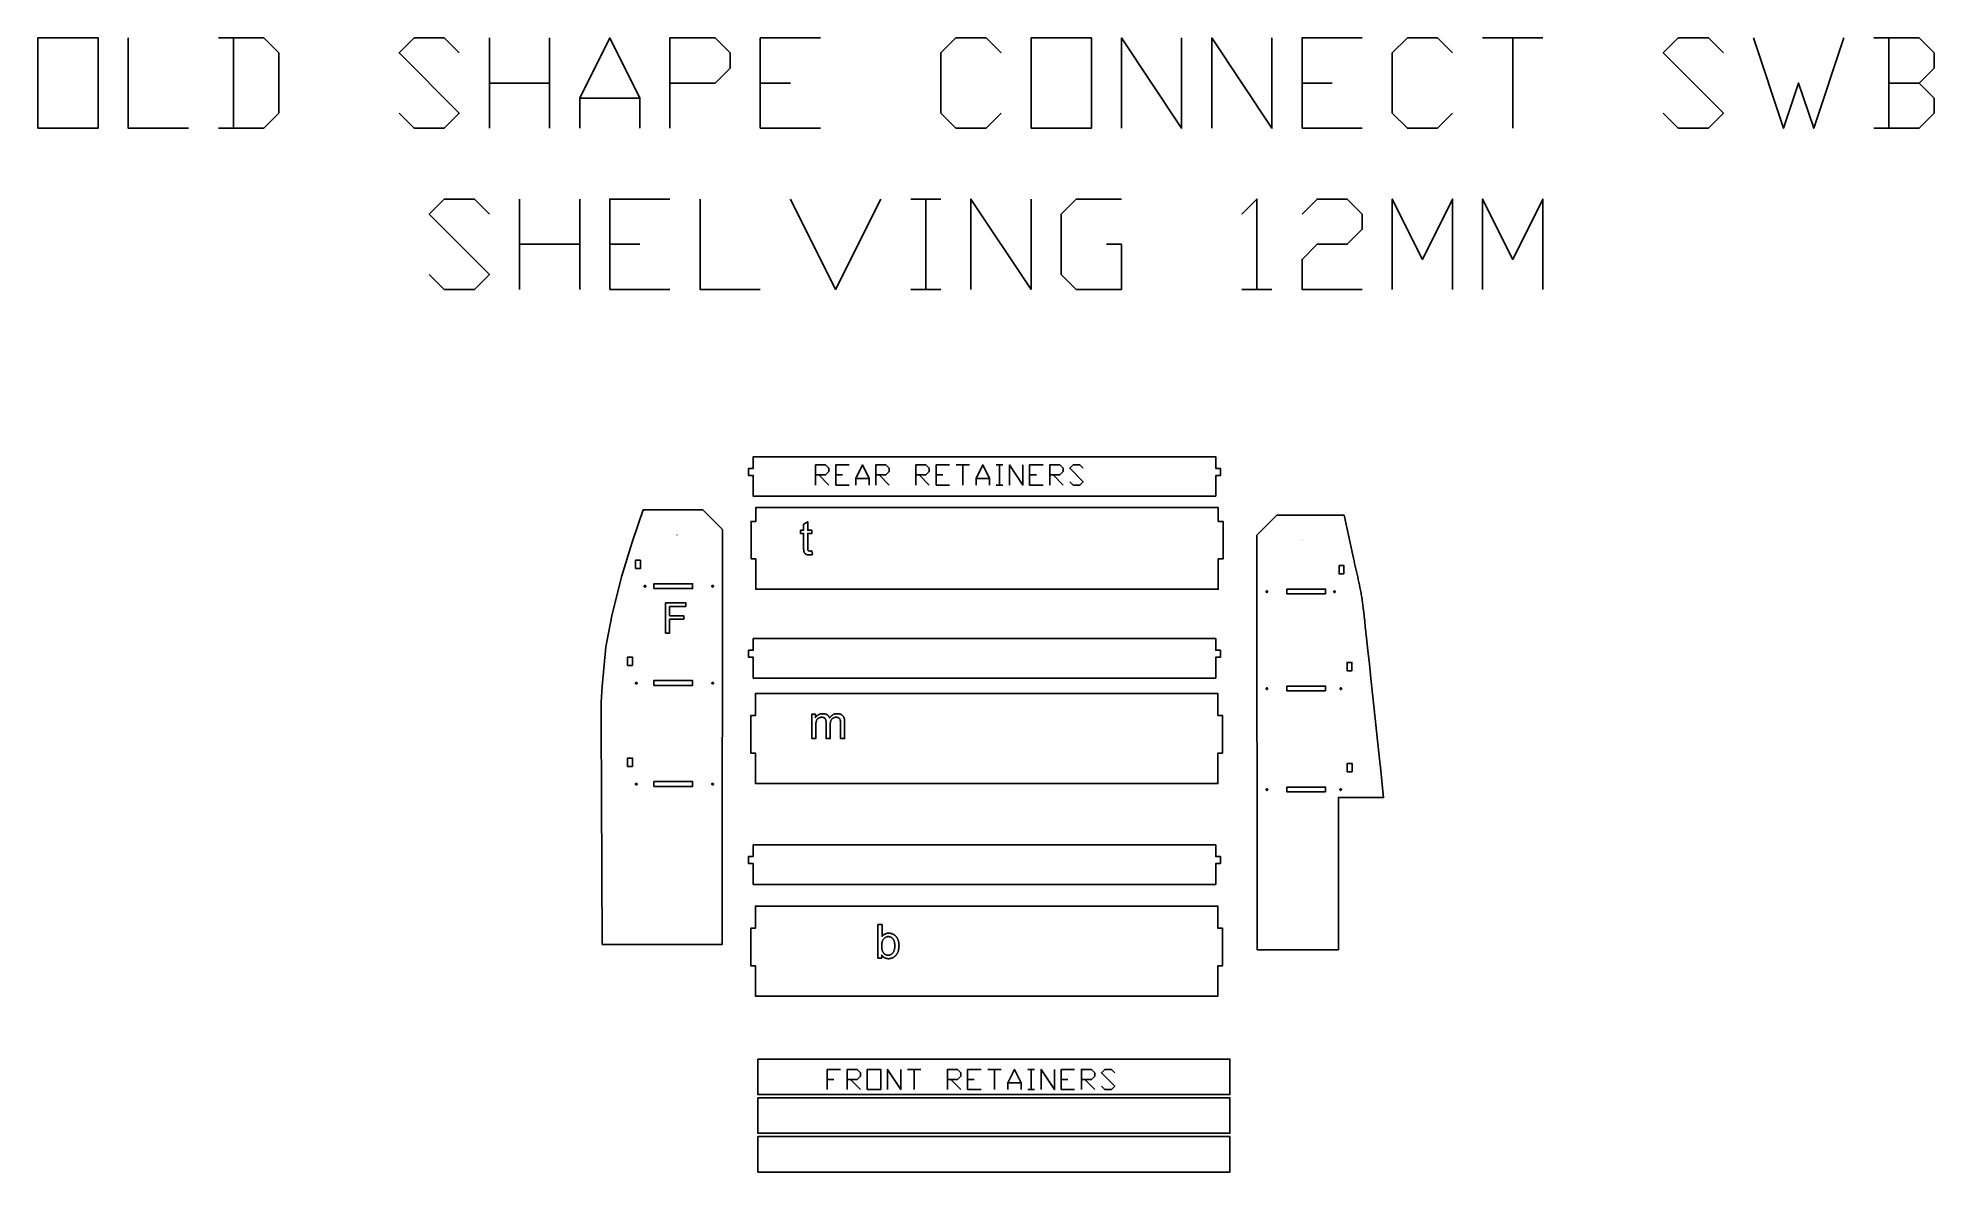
# Model space of a CAD drawing. Extents: x -1398 to 3403, y 725 to 3596.
import ezdxf

# ---------------------------------------------------------------- set-up
doc = ezdxf.new("R2010")
doc.units = 0
doc.layers.add('Default Layer', color=1, linetype='CONTINUOUS')

msp = doc.modelspace()

# ---------------------------------------------------------------- linework, layer by layer
at = {"layer": 'Default Layer'}
for points in [[(-1397.7, 3367.6), (-1397.7, 3596.2), (-1245.3, 3596.2), (-1245.3, 3367.6), (-1397.7, 3367.6)], [(1116.9, 3367.6), (1116.9, 3596.2), (1269.3, 3596.2), (1269.3, 3367.6), (1116.9, 3367.6)], [(1584.1, 2435.6), (1584.1, 2488.2), (1596.1, 2488.2), (1596.1, 2506.2), (1584.1, 2506.2), (1584.1, 2535.7), (413.3, 2535.7), (413.3, 2506.3), (401.3, 2506.3), (401.3, 2488.3), (413.3, 2488.3), (413.3, 2435.6), (1584.1, 2435.6)], [(28, 1863.4), (28.1, 1914.5), (31, 1954), (39.8, 2054.3), (55.9, 2137.3), (80.8, 2234.5), (107, 2319.6), (121.6, 2363.9), (134.9, 2401.4), (149.6, 2401.3), (285.4, 2401.3), (335.4, 2351.3), (334.9, 1300.9), (31.1, 1301.1), (28, 1863.4)], [(407.8, 2277.2), (407.8, 2372.2), (419.8, 2372.2), (419.8, 2407.2), (1590.7, 2407.2), (1590.7, 2372.1), (1602.6, 2372.1), (1602.6, 2277.2), (1590.7, 2277.2), (1590.7, 2200.1), (419.8, 2200.1), (419.8, 2277.2), (407.8, 2277.2)], [(561.7, 2297.4), (560.4, 2297.2), (559.2, 2297.1), (558.1, 2297), (557.2, 2297), (556.6, 2297), (556.1, 2297), (555.6, 2297.1), (555.1, 2297.2), (554.7, 2297.3), (554.3, 2297.4), (553.9, 2297.5), (553.6, 2297.7), (553.3, 2297.9), (553, 2298.1), (552.7, 2298.4), (552.5, 2298.6), (552.3, 2298.9), (552.1, 2299.1), (551.9, 2299.4), (551.8, 2299.8), (551.6, 2300.1), (551.5, 2300.6), (551.4, 2301.2), (551.4, 2301.8), (551.3, 2302.6), (551.3, 2303.5), (551.2, 2304.4), (551.2, 2305.5), (551.2, 2341.5), (561.7, 2341.5), (561.7, 2349.7), (551.2, 2349.7), (551.2, 2371.2), (540.9, 2364.9), (540.9, 2349.7), (533.2, 2349.7), (533.2, 2341.5), (540.9, 2341.5), (540.9, 2306.1), (540.9, 2303.8), (540.9, 2301.8), (541, 2299.9), (541.2, 2298.3), (541.3, 2297.5), (541.4, 2296.8), (541.5, 2296.2), (541.6, 2295.6), (541.7, 2295.1), (541.8, 2294.6), (542, 2294.1), (542.1, 2293.7), (542.3, 2293.4), (542.5, 2293), (542.7, 2292.7), (542.9, 2292.3), (543.1, 2292), (543.3, 2291.7), (543.6, 2291.4), (543.9, 2291.1), (544.2, 2290.8), (544.4, 2290.5), (544.8, 2290.2), (545.1, 2290), (545.4, 2289.7), (545.8, 2289.5), (546.5, 2289), (546.9, 2288.8), (547.4, 2288.6), (547.8, 2288.4), (548.3, 2288.2), (548.7, 2288.1), (549.2, 2287.9), (549.8, 2287.8), (550.3, 2287.7), (550.9, 2287.6), (551.5, 2287.5), (552.1, 2287.4), (552.7, 2287.3), (553.3, 2287.3), (554, 2287.2), (555.4, 2287.2), (556.2, 2287.2), (557.2, 2287.3), (558.1, 2287.3), (559.1, 2287.4), (560.1, 2287.6), (561.1, 2287.7), (562.2, 2287.9), (563.3, 2288.1), (561.7, 2297.4)], [(1894.7, 1287.3), (1689.1, 1287.2), (1688.6, 2337.5), (1738.6, 2387.6), (1874.4, 2387.5), (1909.2, 2387.7), (1931.4, 2286.2), (1932.9, 2279.4), (1934.4, 2272.6), (1935.9, 2265.7), (1937.4, 2258.9), (1940.5, 2245.3), (1942.1, 2238.5), (1943.6, 2231.7), (1945.1, 2224.9), (1946.6, 2218.1), (1948, 2211.3), (1949.4, 2204.4), (1950.7, 2197.6), (1951.4, 2194.2), (1952, 2190.7), (1952.6, 2187.3), (1953.2, 2183.9), (1953.8, 2180.4), (1954.4, 2177), (1954.7, 2175.1), (1955, 2172.8), (1955.7, 2167.1), (1956.6, 2160.1), (1957.7, 2151.7), (1958.8, 2142), (1960, 2131.2), (1961.4, 2119.3), (1962.8, 2106.3), (1966, 2077.6), (1969.5, 2045.6), (1973.2, 2010.9), (1977.1, 1974.1), (1985.4, 1896.4), (1993.8, 1817.2), (1997.9, 1778.5), (2001.9, 1741.1), (2005.7, 1705.6), (2009.3, 1672.6), (1894.7, 1672.6), (1894.7, 1287.3)], [(115.4, 2252.8), (127.7, 2252.8), (127.7, 2273.8), (115.4, 2273.8), (115.4, 2252.8)], [(1908.6, 2239.1), (1896.3, 2239.1), (1896.3, 2260.1), (1908.6, 2260.1), (1908.6, 2239.1)], [(141.2, 2207.9), (141.1, 2208.1), (141.1, 2208.3), (141.1, 2208.5), (141, 2208.6), (140.9, 2208.8), (140.8, 2209), (140.7, 2209.1), (140.6, 2209.3), (140.4, 2209.4), (140.3, 2209.5), (140.1, 2209.6), (139.9, 2209.7), (139.8, 2209.8), (139.6, 2209.8), (139.4, 2209.9), (139.2, 2209.9), (139, 2209.9), (138.8, 2209.8), (138.6, 2209.8), (138.4, 2209.7), (138.2, 2209.6), (138, 2209.5), (137.9, 2209.4), (137.7, 2209.3), (137.6, 2209.1), (137.5, 2209), (137.4, 2208.8), (137.3, 2208.6), (137.2, 2208.5), (137.2, 2208.3), (137.2, 2208.1), (137.2, 2207.9), (137.2, 2207.7), (137.2, 2207.5), (137.2, 2207.3), (137.3, 2207.1), (137.4, 2206.9), (137.5, 2206.7), (137.6, 2206.6), (137.7, 2206.5), (137.9, 2206.3), (138, 2206.2), (138.2, 2206.1), (138.4, 2206), (138.6, 2206), (138.8, 2205.9), (139, 2205.9), (139.2, 2205.9), (139.4, 2205.9), (139.6, 2205.9), (139.8, 2206), (139.9, 2206), (140.1, 2206.1), (140.3, 2206.2), (140.4, 2206.3), (140.6, 2206.5), (140.7, 2206.6), (140.8, 2206.7), (140.9, 2206.9), (141, 2207.1), (141.1, 2207.3), (141.1, 2207.5), (141.1, 2207.7), (141.2, 2207.9)], [(161.7, 2202.1), (161.7, 2214.4), (259.7, 2214.4), (259.7, 2202.1), (161.7, 2202.1)], [(312.4, 2207.9), (312.4, 2208.1), (312.4, 2208.3), (312.4, 2208.5), (312.3, 2208.6), (312.2, 2208.8), (312.1, 2209), (312, 2209.1), (311.9, 2209.3), (311.7, 2209.4), (311.6, 2209.5), (311.4, 2209.6), (311.2, 2209.7), (311, 2209.8), (310.8, 2209.8), (310.6, 2209.9), (310.4, 2209.9), (310.2, 2209.9), (310, 2209.8), (309.8, 2209.8), (309.7, 2209.7), (309.5, 2209.6), (309.3, 2209.5), (309.2, 2209.4), (309, 2209.3), (308.9, 2209.1), (308.8, 2209), (308.7, 2208.8), (308.6, 2208.6), (308.5, 2208.5), (308.5, 2208.3), (308.5, 2208.1), (308.4, 2207.9), (308.5, 2207.7), (308.5, 2207.5), (308.5, 2207.3), (308.6, 2207.1), (308.7, 2206.9), (308.8, 2206.7), (308.9, 2206.6), (309, 2206.5), (309.2, 2206.3), (309.3, 2206.2), (309.5, 2206.1), (309.7, 2206), (309.8, 2206), (310, 2205.9), (310.2, 2205.9), (310.4, 2205.9), (310.6, 2205.9), (310.8, 2205.9), (311, 2206), (311.2, 2206), (311.4, 2206.1), (311.6, 2206.2), (311.7, 2206.3), (311.9, 2206.5), (312, 2206.6), (312.1, 2206.7), (312.2, 2206.9), (312.3, 2207.1), (312.4, 2207.3), (312.4, 2207.5), (312.4, 2207.7), (312.4, 2207.9)], [(191.5, 2089.5), (201.5, 2089.5), (201.5, 2124.2), (237.3, 2124.2), (237.3, 2133.2), (201.5, 2133.2), (201.5, 2156.7), (242.9, 2156.7), (242.9, 2165.7), (191.5, 2165.7), (191.5, 2089.5)], [(1711.5, 2194.1), (1711.6, 2194.4), (1711.6, 2194.6), (1711.6, 2194.7), (1711.7, 2194.9), (1711.8, 2195.1), (1711.9, 2195.3), (1712, 2195.4), (1712.1, 2195.6), (1712.3, 2195.7), (1712.4, 2195.8), (1712.6, 2195.9), (1712.8, 2196), (1712.9, 2196.1), (1713.1, 2196.1), (1713.3, 2196.1), (1713.5, 2196.1), (1713.7, 2196.1), (1713.9, 2196.1), (1714.1, 2196.1), (1714.3, 2196), (1714.5, 2195.9), (1714.7, 2195.8), (1714.8, 2195.7), (1715, 2195.6), (1715.1, 2195.4), (1715.2, 2195.3), (1715.3, 2195.1), (1715.4, 2194.9), (1715.5, 2194.7), (1715.5, 2194.6), (1715.5, 2194.4), (1715.5, 2194.1), (1715.5, 2193.9), (1715.5, 2193.7), (1715.5, 2193.6), (1715.4, 2193.4), (1715.3, 2193.2), (1715.2, 2193), (1715.1, 2192.9), (1715, 2192.7), (1714.8, 2192.6), (1714.7, 2192.5), (1714.5, 2192.4), (1714.3, 2192.3), (1714.1, 2192.2), (1713.9, 2192.2), (1713.7, 2192.2), (1713.5, 2192.1), (1713.3, 2192.2), (1713.1, 2192.2), (1712.9, 2192.2), (1712.8, 2192.3), (1712.6, 2192.4), (1712.4, 2192.5), (1712.3, 2192.6), (1712.1, 2192.7), (1712, 2192.9), (1711.9, 2193), (1711.8, 2193.2), (1711.7, 2193.4), (1711.6, 2193.6), (1711.6, 2193.7), (1711.6, 2193.9), (1711.5, 2194.1)], [(1862.3, 2188.4), (1862.3, 2200.6), (1764.3, 2200.6), (1764.3, 2188.4), (1862.3, 2188.4)], [(1882.8, 2194.1), (1882.8, 2194.4), (1882.9, 2194.6), (1882.9, 2194.7), (1883, 2194.9), (1883.1, 2195.1), (1883.2, 2195.3), (1883.3, 2195.4), (1883.4, 2195.6), (1883.6, 2195.7), (1883.7, 2195.8), (1883.9, 2195.9), (1884, 2196), (1884.2, 2196.1), (1884.4, 2196.1), (1884.6, 2196.1), (1884.8, 2196.1), (1885, 2196.1), (1885.2, 2196.1), (1885.4, 2196.1), (1885.6, 2196), (1885.8, 2195.9), (1885.9, 2195.8), (1886.1, 2195.7), (1886.2, 2195.6), (1886.4, 2195.4), (1886.5, 2195.3), (1886.6, 2195.1), (1886.7, 2194.9), (1886.7, 2194.7), (1886.8, 2194.6), (1886.8, 2194.4), (1886.8, 2194.1), (1886.8, 2193.9), (1886.8, 2193.7), (1886.7, 2193.6), (1886.7, 2193.4), (1886.6, 2193.2), (1886.5, 2193), (1886.4, 2192.9), (1886.2, 2192.7), (1886.1, 2192.6), (1885.9, 2192.5), (1885.8, 2192.4), (1885.6, 2192.3), (1885.4, 2192.2), (1885.2, 2192.2), (1885, 2192.2), (1884.8, 2192.1), (1884.6, 2192.2), (1884.4, 2192.2), (1884.2, 2192.2), (1884, 2192.3), (1883.9, 2192.4), (1883.7, 2192.5), (1883.6, 2192.6), (1883.4, 2192.7), (1883.3, 2192.9), (1883.2, 2193), (1883.1, 2193.2), (1883, 2193.4), (1882.9, 2193.6), (1882.9, 2193.7), (1882.8, 2193.9), (1882.8, 2194.1)], [(1584.1, 1975.3), (1584.1, 2027.9), (1596.1, 2027.9), (1596.1, 2045.9), (1584.1, 2045.9), (1584.1, 2075.5), (413.3, 2075.5), (413.3, 2046), (401.3, 2046), (401.3, 2028), (413.3, 2028), (413.3, 1975.3), (1584.1, 1975.3)], [(95.1, 2007.6), (107.4, 2007.6), (107.4, 2028.7), (95.1, 2028.7), (95.1, 2007.6)], [(161.7, 1956.6), (161.7, 1968.9), (259.7, 1968.9), (259.7, 1956.6), (161.7, 1956.6)], [(1929, 1993.9), (1916.7, 1993.9), (1916.7, 2014.9), (1929, 2014.9), (1929, 1993.9)], [(119.2, 1962.4), (119.1, 1962.6), (119.1, 1962.8), (119.1, 1963), (119, 1963.2), (118.9, 1963.3), (118.8, 1963.5), (118.7, 1963.7), (118.6, 1963.8), (118.4, 1963.9), (118.3, 1964), (118.1, 1964.1), (117.9, 1964.2), (117.8, 1964.3), (117.6, 1964.3), (117.4, 1964.4), (117.2, 1964.4), (117, 1964.4), (116.8, 1964.3), (116.6, 1964.3), (116.4, 1964.2), (116.2, 1964.1), (116, 1964), (115.9, 1963.9), (115.7, 1963.8), (115.6, 1963.7), (115.5, 1963.5), (115.4, 1963.3), (115.3, 1963.2), (115.2, 1963), (115.2, 1962.8), (115.2, 1962.6), (115.2, 1962.4), (115.2, 1962.2), (115.2, 1962), (115.2, 1961.8), (115.3, 1961.6), (115.4, 1961.4), (115.5, 1961.3), (115.6, 1961.1), (115.7, 1961), (115.9, 1960.8), (116, 1960.7), (116.2, 1960.6), (116.4, 1960.5), (116.6, 1960.5), (116.8, 1960.4), (117, 1960.4), (117.2, 1960.4), (117.4, 1960.4), (117.6, 1960.4), (117.8, 1960.5), (117.9, 1960.5), (118.1, 1960.6), (118.3, 1960.7), (118.4, 1960.8), (118.6, 1961), (118.7, 1961.1), (118.8, 1961.3), (118.9, 1961.4), (119, 1961.6), (119.1, 1961.8), (119.1, 1962), (119.1, 1962.2), (119.2, 1962.4)], [(312.4, 1962.4), (312.4, 1962.6), (312.4, 1962.8), (312.4, 1963), (312.3, 1963.2), (312.2, 1963.3), (312.1, 1963.5), (312, 1963.7), (311.9, 1963.8), (311.7, 1963.9), (311.6, 1964), (311.4, 1964.1), (311.2, 1964.2), (311, 1964.3), (310.8, 1964.3), (310.6, 1964.4), (310.4, 1964.4), (310.2, 1964.4), (310, 1964.3), (309.8, 1964.3), (309.7, 1964.2), (309.5, 1964.1), (309.3, 1964), (309.2, 1963.9), (309, 1963.8), (308.9, 1963.7), (308.8, 1963.5), (308.7, 1963.3), (308.6, 1963.2), (308.5, 1963), (308.5, 1962.8), (308.5, 1962.6), (308.4, 1962.4), (308.5, 1962.2), (308.5, 1962), (308.5, 1961.8), (308.6, 1961.6), (308.7, 1961.4), (308.8, 1961.3), (308.9, 1961.1), (309, 1961), (309.2, 1960.8), (309.3, 1960.7), (309.5, 1960.6), (309.7, 1960.5), (309.8, 1960.5), (310, 1960.4), (310.2, 1960.4), (310.4, 1960.4), (310.6, 1960.4), (310.8, 1960.4), (311, 1960.5), (311.2, 1960.5), (311.4, 1960.6), (311.6, 1960.7), (311.7, 1960.8), (311.9, 1961), (312, 1961.1), (312.1, 1961.3), (312.2, 1961.4), (312.3, 1961.6), (312.4, 1961.8), (312.4, 1962), (312.4, 1962.2), (312.4, 1962.4)], [(406.9, 1785.4), (406.9, 1880.4), (418.8, 1880.4), (418.8, 1936.3), (1589.8, 1936.3), (1589.8, 1880.3), (1601.7, 1880.3), (1601.7, 1785.4), (1589.8, 1785.4), (1589.8, 1708.3), (418.8, 1708.3), (418.8, 1785.4), (406.9, 1785.4)], [(1711.5, 1948.7), (1711.6, 1948.9), (1711.6, 1949.1), (1711.6, 1949.3), (1711.7, 1949.4), (1711.8, 1949.6), (1711.9, 1949.8), (1712, 1949.9), (1712.1, 1950.1), (1712.3, 1950.2), (1712.4, 1950.3), (1712.6, 1950.4), (1712.8, 1950.5), (1712.9, 1950.6), (1713.1, 1950.6), (1713.3, 1950.7), (1713.5, 1950.7), (1713.7, 1950.7), (1713.9, 1950.6), (1714.1, 1950.6), (1714.3, 1950.5), (1714.5, 1950.4), (1714.7, 1950.3), (1714.8, 1950.2), (1715, 1950.1), (1715.1, 1949.9), (1715.2, 1949.8), (1715.3, 1949.6), (1715.4, 1949.4), (1715.5, 1949.3), (1715.5, 1949.1), (1715.5, 1948.9), (1715.5, 1948.7), (1715.5, 1948.5), (1715.5, 1948.3), (1715.5, 1948.1), (1715.4, 1947.9), (1715.3, 1947.7), (1715.2, 1947.6), (1715.1, 1947.4), (1715, 1947.3), (1714.8, 1947.1), (1714.7, 1947), (1714.5, 1946.9), (1714.3, 1946.8), (1714.1, 1946.8), (1713.9, 1946.7), (1713.7, 1946.7), (1713.5, 1946.7), (1713.3, 1946.7), (1713.1, 1946.7), (1712.9, 1946.8), (1712.8, 1946.8), (1712.6, 1946.9), (1712.4, 1947), (1712.3, 1947.1), (1712.1, 1947.3), (1712, 1947.4), (1711.9, 1947.6), (1711.8, 1947.7), (1711.7, 1947.9), (1711.6, 1948.1), (1711.6, 1948.3), (1711.6, 1948.5), (1711.5, 1948.7)], [(1862.3, 1942.9), (1862.3, 1955.2), (1764.3, 1955.2), (1764.3, 1942.9), (1862.3, 1942.9)], [(1898.8, 1948.7), (1898.9, 1948.9), (1898.9, 1949.1), (1898.9, 1949.3), (1899, 1949.4), (1899.1, 1949.6), (1899.2, 1949.8), (1899.3, 1949.9), (1899.4, 1950.1), (1899.6, 1950.2), (1899.7, 1950.3), (1899.9, 1950.4), (1900.1, 1950.5), (1900.2, 1950.6), (1900.4, 1950.6), (1900.6, 1950.7), (1900.8, 1950.7), (1901, 1950.7), (1901.2, 1950.6), (1901.4, 1950.6), (1901.6, 1950.5), (1901.8, 1950.4), (1902, 1950.3), (1902.1, 1950.2), (1902.3, 1950.1), (1902.4, 1949.9), (1902.5, 1949.8), (1902.6, 1949.6), (1902.7, 1949.4), (1902.8, 1949.3), (1902.8, 1949.1), (1902.8, 1948.9), (1902.8, 1948.7), (1902.8, 1948.5), (1902.8, 1948.3), (1902.8, 1948.1), (1902.7, 1947.9), (1902.6, 1947.7), (1902.5, 1947.6), (1902.4, 1947.4), (1902.3, 1947.3), (1902.1, 1947.1), (1902, 1947), (1901.8, 1946.9), (1901.6, 1946.8), (1901.4, 1946.8), (1901.2, 1946.7), (1901, 1946.7), (1900.8, 1946.7), (1900.6, 1946.7), (1900.4, 1946.7), (1900.2, 1946.8), (1900.1, 1946.8), (1899.9, 1946.9), (1899.7, 1947), (1899.6, 1947.1), (1899.4, 1947.3), (1899.3, 1947.4), (1899.2, 1947.6), (1899.1, 1947.7), (1899, 1947.9), (1898.9, 1948.1), (1898.9, 1948.3), (1898.9, 1948.5), (1898.8, 1948.7)], [(561.2, 1822.2), (571.6, 1822.2), (571.6, 1854.2), (571.6, 1856.2), (571.7, 1858.1), (571.8, 1859), (571.8, 1859.9), (571.9, 1860.8), (572, 1861.6), (572.1, 1862.4), (572.3, 1863.1), (572.4, 1863.9), (572.6, 1864.6), (572.7, 1865.2), (572.9, 1865.9), (573.1, 1866.5), (573.3, 1867), (573.5, 1867.6), (573.7, 1868.1), (574, 1868.6), (574.3, 1869.1), (574.5, 1869.6), (574.8, 1870.1), (575.2, 1870.5), (575.5, 1871), (575.8, 1871.4), (576.2, 1871.8), (576.6, 1872.2), (577, 1872.5), (577.4, 1872.9), (577.8, 1873.2), (578.2, 1873.5), (578.7, 1873.8), (579.2, 1874.1), (579.6, 1874.4), (580.1, 1874.6), (580.6, 1874.9), (581.1, 1875.1), (581.6, 1875.3), (582.1, 1875.4), (582.6, 1875.6), (583.1, 1875.7), (583.7, 1875.8), (584.2, 1875.9), (584.7, 1876), (585.2, 1876.1), (585.8, 1876.1), (586.3, 1876.1), (586.9, 1876.2), (587.6, 1876.1), (588.3, 1876.1), (588.9, 1876), (589.6, 1875.9), (590.2, 1875.8), (590.8, 1875.7), (591.3, 1875.5), (591.9, 1875.3), (592.4, 1875.1), (592.9, 1874.8), (593.3, 1874.5), (593.8, 1874.2), (594.2, 1873.9), (594.5, 1873.5), (594.9, 1873.1), (595.2, 1872.7), (595.5, 1872.2), (595.8, 1871.7), (596.1, 1871.2), (596.3, 1870.7), (596.6, 1870.2), (596.8, 1869.6), (597, 1869), (597.1, 1868.3), (597.3, 1867.7), (597.4, 1867), (597.5, 1866.2), (597.6, 1865.5), (597.7, 1864.7), (597.7, 1863.9), (597.8, 1863.1), (597.8, 1862.2), (597.8, 1822.2), (608.2, 1822.2), (608.2, 1858), (608.2, 1859.2), (608.3, 1860.3), (608.4, 1861.4), (608.5, 1862.4), (608.7, 1863.4), (608.8, 1864.4), (609.1, 1865.3), (609.3, 1866.2), (609.6, 1867), (609.9, 1867.8), (610.3, 1868.6), (610.6, 1869.3), (611.1, 1870), (611.5, 1870.6), (612, 1871.2), (612.5, 1871.8), (613.1, 1872.3), (613.6, 1872.8), (614.2, 1873.3), (614.8, 1873.7), (615.4, 1874.1), (616.1, 1874.5), (616.7, 1874.8), (617.4, 1875.1), (618.1, 1875.3), (618.8, 1875.5), (619.5, 1875.7), (620.2, 1875.9), (621, 1876), (621.7, 1876.1), (622.5, 1876.1), (623.3, 1876.2), (624.2, 1876.1), (625.1, 1876.1), (625.9, 1875.9), (626.7, 1875.7), (627.5, 1875.5), (628.2, 1875.2), (628.9, 1874.9), (629.3, 1874.7), (629.6, 1874.5), (630.2, 1874), (630.8, 1873.6), (631.1, 1873.3), (631.4, 1873.1), (631.6, 1872.8), (631.8, 1872.5), (632.1, 1872.2), (632.3, 1871.9), (632.5, 1871.6), (632.6, 1871.3), (632.8, 1871), (633, 1870.7), (633.1, 1870.3), (633.2, 1870), (633.4, 1869.7), (633.5, 1869.3), (633.7, 1868.4), (633.9, 1867.5), (634, 1866.4), (634.1, 1865.2), (634.2, 1863.9), (634.3, 1862.5), (634.3, 1861), (634.3, 1822.2), (644.7, 1822.2), (644.7, 1864.5), (644.7, 1865.8), (644.6, 1867), (644.5, 1868.3), (644.4, 1869.4), (644.2, 1870.6), (644, 1871.6), (643.7, 1872.7), (643.4, 1873.7), (643.1, 1874.6), (642.8, 1875.5), (642.4, 1876.4), (641.9, 1877.2), (641.4, 1878), (640.9, 1878.8), (640.3, 1879.5), (639.7, 1880.1), (639.1, 1880.7), (638.4, 1881.3), (637.7, 1881.8), (637, 1882.3), (636.3, 1882.8), (635.5, 1883.2), (634.6, 1883.6), (633.8, 1883.9), (632.9, 1884.2), (631.9, 1884.5), (631, 1884.7), (630, 1884.9), (628.9, 1885), (627.9, 1885.1), (626.8, 1885.2), (625.6, 1885.2), (624.9, 1885.2), (624.2, 1885.2), (623.5, 1885.1), (622.8, 1885), (622.1, 1884.9), (621.4, 1884.8), (620.7, 1884.7), (620.1, 1884.5), (619.4, 1884.4), (618.7, 1884.2), (618.1, 1883.9), (617.5, 1883.7), (616.8, 1883.4), (616.2, 1883.1), (615.6, 1882.8), (615, 1882.5), (614.4, 1882.2), (613.9, 1881.8), (613.3, 1881.4), (612.7, 1881), (612.2, 1880.6), (611.6, 1880.1), (611.1, 1879.6), (610.5, 1879.1), (610, 1878.6), (609.5, 1878.1), (609, 1877.5), (608.5, 1876.9), (608, 1876.3), (607.5, 1875.7), (607.1, 1875.1), (606.6, 1874.4), (606.4, 1875), (606.1, 1875.7), (605.8, 1876.3), (605.5, 1876.8), (605.2, 1877.4), (604.9, 1877.9), (604.5, 1878.5), (604.2, 1879), (603.8, 1879.4), (603.3, 1879.9), (602.9, 1880.4), (602.4, 1880.8), (602, 1881.2), (601.5, 1881.6), (600.9, 1882), (600.4, 1882.4), (599.8, 1882.7), (599.3, 1883), (598.7, 1883.3), (598.1, 1883.6), (597.4, 1883.9), (596.8, 1884.1), (596.1, 1884.3), (595.4, 1884.5), (594.7, 1884.7), (594, 1884.8), (593.2, 1884.9), (592.5, 1885), (591.7, 1885.1), (590.9, 1885.2), (590, 1885.2), (589.2, 1885.2), (588.4, 1885.2), (587.7, 1885.2), (586.9, 1885.1), (586.2, 1885), (585.5, 1884.9), (584.8, 1884.8), (584.1, 1884.7), (583.4, 1884.5), (582.7, 1884.3), (582, 1884.1), (581.4, 1883.9), (580.7, 1883.6), (580.1, 1883.4), (579.4, 1883.1), (578.8, 1882.8), (578.2, 1882.4), (577.6, 1882.1), (577, 1881.7), (576.5, 1881.3), (575.9, 1880.9), (575.4, 1880.5), (574.9, 1880.1), (574.4, 1879.7), (573.9, 1879.2), (573.4, 1878.8), (573, 1878.3), (572.5, 1877.8), (572.1, 1877.3), (571.7, 1876.8), (571.3, 1876.3), (570.9, 1875.7), (570.5, 1875.2), (570.5, 1883.8), (561.2, 1883.8), (561.2, 1822.2)], [(95.1, 1751.9), (107.4, 1751.9), (107.4, 1773), (95.1, 1773), (95.1, 1751.9)], [(1929.4, 1738.2), (1917.1, 1738.2), (1917.1, 1759.3), (1929.4, 1759.3), (1929.4, 1738.2)], [(119.1, 1706.8), (119.1, 1707), (119, 1707.2), (119, 1707.4), (118.9, 1707.6), (118.8, 1707.8), (118.7, 1707.9), (118.6, 1708.1), (118.5, 1708.2), (118.3, 1708.3), (118.2, 1708.5), (118, 1708.6), (117.8, 1708.6), (117.7, 1708.7), (117.5, 1708.8), (117.3, 1708.8), (117.1, 1708.8), (116.9, 1708.8), (116.7, 1708.8), (116.5, 1708.7), (116.3, 1708.6), (116.1, 1708.6), (116, 1708.5), (115.8, 1708.3), (115.7, 1708.2), (115.5, 1708.1), (115.4, 1707.9), (115.3, 1707.8), (115.2, 1707.6), (115.2, 1707.4), (115.1, 1707.2), (115.1, 1707), (115.1, 1706.8), (115.1, 1706.6), (115.1, 1706.4), (115.2, 1706.2), (115.2, 1706), (115.3, 1705.8), (115.4, 1705.7), (115.5, 1705.5), (115.7, 1705.4), (115.8, 1705.3), (116, 1705.1), (116.1, 1705), (116.3, 1705), (116.5, 1704.9), (116.7, 1704.8), (116.9, 1704.8), (117.1, 1704.8), (117.3, 1704.8), (117.5, 1704.8), (117.7, 1704.9), (117.8, 1705), (118, 1705), (118.2, 1705.1), (118.3, 1705.3), (118.5, 1705.4), (118.6, 1705.5), (118.7, 1705.7), (118.8, 1705.8), (118.9, 1706), (119, 1706.2), (119, 1706.4), (119.1, 1706.6), (119.1, 1706.8)], [(161.6, 1700.9), (161.6, 1713.2), (259.6, 1713.2), (259.6, 1700.9), (161.6, 1700.9)], [(312.4, 1706.8), (312.3, 1707), (312.3, 1707.2), (312.3, 1707.4), (312.2, 1707.6), (312.1, 1707.8), (312, 1707.9), (311.9, 1708.1), (311.8, 1708.2), (311.6, 1708.3), (311.5, 1708.5), (311.3, 1708.6), (311.1, 1708.6), (311, 1708.7), (310.8, 1708.8), (310.6, 1708.8), (310.4, 1708.8), (310.2, 1708.8), (310, 1708.8), (309.8, 1708.7), (309.6, 1708.6), (309.4, 1708.6), (309.2, 1708.5), (309.1, 1708.3), (308.9, 1708.2), (308.8, 1708.1), (308.7, 1707.9), (308.6, 1707.8), (308.5, 1707.6), (308.4, 1707.4), (308.4, 1707.2), (308.4, 1707), (308.4, 1706.8), (308.4, 1706.6), (308.4, 1706.4), (308.4, 1706.2), (308.5, 1706), (308.6, 1705.8), (308.7, 1705.7), (308.8, 1705.5), (308.9, 1705.4), (309.1, 1705.3), (309.2, 1705.1), (309.4, 1705), (309.6, 1705), (309.8, 1704.9), (310, 1704.8), (310.2, 1704.8), (310.4, 1704.8), (310.6, 1704.8), (310.8, 1704.8), (311, 1704.9), (311.1, 1705), (311.3, 1705), (311.5, 1705.1), (311.6, 1705.3), (311.8, 1705.4), (311.9, 1705.5), (312, 1705.7), (312.1, 1705.8), (312.2, 1706), (312.3, 1706.2), (312.3, 1706.4), (312.3, 1706.6), (312.4, 1706.8)], [(1711.6, 1693.1), (1711.6, 1693.3), (1711.7, 1693.5), (1711.7, 1693.7), (1711.8, 1693.9), (1711.9, 1694), (1712, 1694.2), (1712.1, 1694.4), (1712.2, 1694.5), (1712.4, 1694.6), (1712.5, 1694.7), (1712.7, 1694.8), (1712.9, 1694.9), (1713, 1695), (1713.2, 1695), (1713.4, 1695.1), (1713.6, 1695.1), (1713.8, 1695.1), (1714, 1695), (1714.2, 1695), (1714.4, 1694.9), (1714.6, 1694.8), (1714.7, 1694.7), (1714.9, 1694.6), (1715, 1694.5), (1715.2, 1694.4), (1715.3, 1694.2), (1715.4, 1694), (1715.5, 1693.9), (1715.5, 1693.7), (1715.6, 1693.5), (1715.6, 1693.3), (1715.6, 1693.1), (1715.6, 1692.9), (1715.6, 1692.7), (1715.5, 1692.5), (1715.5, 1692.3), (1715.4, 1692.1), (1715.3, 1692), (1715.2, 1691.8), (1715, 1691.7), (1714.9, 1691.5), (1714.7, 1691.4), (1714.6, 1691.3), (1714.4, 1691.2), (1714.2, 1691.2), (1714, 1691.1), (1713.8, 1691.1), (1713.6, 1691.1), (1713.4, 1691.1), (1713.2, 1691.1), (1713, 1691.2), (1712.9, 1691.2), (1712.7, 1691.3), (1712.5, 1691.4), (1712.4, 1691.5), (1712.2, 1691.7), (1712.1, 1691.8), (1712, 1692), (1711.9, 1692.1), (1711.8, 1692.3), (1711.7, 1692.5), (1711.7, 1692.7), (1711.6, 1692.9), (1711.6, 1693.1)], [(1862.4, 1687.2), (1862.4, 1699.5), (1764.4, 1699.5), (1764.4, 1687.2), (1862.4, 1687.2)], [(1898.4, 1693.1), (1898.5, 1693.3), (1898.5, 1693.5), (1898.5, 1693.7), (1898.6, 1693.9), (1898.7, 1694), (1898.8, 1694.2), (1898.9, 1694.4), (1899, 1694.5), (1899.2, 1694.6), (1899.3, 1694.7), (1899.5, 1694.8), (1899.7, 1694.9), (1899.8, 1695), (1900, 1695), (1900.2, 1695.1), (1900.4, 1695.1), (1900.6, 1695.1), (1900.8, 1695), (1901, 1695), (1901.2, 1694.9), (1901.4, 1694.8), (1901.6, 1694.7), (1901.7, 1694.6), (1901.9, 1694.5), (1902, 1694.4), (1902.1, 1694.2), (1902.2, 1694), (1902.3, 1693.9), (1902.4, 1693.7), (1902.4, 1693.5), (1902.4, 1693.3), (1902.4, 1693.1), (1902.4, 1692.9), (1902.4, 1692.7), (1902.4, 1692.5), (1902.3, 1692.3), (1902.2, 1692.1), (1902.1, 1692), (1902, 1691.8), (1901.9, 1691.7), (1901.7, 1691.5), (1901.6, 1691.4), (1901.4, 1691.3), (1901.2, 1691.2), (1901, 1691.2), (1900.8, 1691.1), (1900.6, 1691.1), (1900.4, 1691.1), (1900.2, 1691.1), (1900, 1691.1), (1899.8, 1691.2), (1899.7, 1691.2), (1899.5, 1691.3), (1899.3, 1691.4), (1899.2, 1691.5), (1899, 1691.7), (1898.9, 1691.8), (1898.8, 1692), (1898.7, 1692.1), (1898.6, 1692.3), (1898.5, 1692.5), (1898.5, 1692.7), (1898.5, 1692.9), (1898.4, 1693.1)], [(1584.1, 1453), (1584.1, 1505.6), (1596.1, 1505.6), (1596.1, 1523.6), (1584.1, 1523.6), (1584.1, 1553.1), (413.3, 1553.1), (413.3, 1523.7), (401.3, 1523.7), (401.3, 1505.7), (413.3, 1505.7), (413.3, 1453), (1584.1, 1453)], [(406.9, 1247), (406.9, 1342), (418.8, 1342), (418.8, 1397.9), (1589.8, 1397.9), (1589.8, 1341.9), (1601.7, 1341.9), (1601.7, 1247), (1589.8, 1247), (1589.8, 1170), (418.8, 1170), (418.8, 1247), (406.9, 1247)], [(738.6, 1266.3), (738.6, 1274), (739, 1273.5), (739.4, 1272.9), (739.8, 1272.4), (740.2, 1271.9), (740.7, 1271.4), (741.1, 1271), (741.5, 1270.5), (742, 1270.1), (742.5, 1269.6), (742.9, 1269.2), (743.4, 1268.9), (743.9, 1268.5), (744.4, 1268.1), (744.9, 1267.8), (745.5, 1267.5), (746, 1267.2), (746.5, 1266.9), (747.1, 1266.7), (747.6, 1266.4), (748.2, 1266.2), (748.8, 1266), (749.4, 1265.8), (750, 1265.7), (750.6, 1265.5), (751.2, 1265.4), (751.8, 1265.3), (752.4, 1265.2), (753.1, 1265.1), (753.7, 1265), (754.4, 1265), (755, 1264.9), (755.7, 1264.9), (756.4, 1264.9), (757.1, 1265), (757.7, 1265), (758.4, 1265.1), (759.1, 1265.1), (759.7, 1265.2), (760.4, 1265.3), (761, 1265.5), (761.6, 1265.6), (762.3, 1265.8), (762.9, 1266), (763.5, 1266.2), (764.1, 1266.4), (764.7, 1266.6), (765.3, 1266.8), (765.9, 1267.1), (766.5, 1267.4), (767.1, 1267.7), (767.6, 1268), (768.2, 1268.3), (768.8, 1268.7), (769.3, 1269), (769.9, 1269.4), (770.4, 1269.8), (770.9, 1270.2), (771.5, 1270.6), (772, 1271.1), (772.5, 1271.6), (773, 1272), (773.5, 1272.5), (774, 1273.1), (774.5, 1273.6), (775, 1274.1), (775.5, 1274.7), (775.9, 1275.3), (776.4, 1275.9), (776.8, 1276.5), (777.2, 1277.1), (777.6, 1277.7), (778, 1278.4), (778.3, 1279), (778.7, 1279.7), (779, 1280.4), (779.3, 1281.1), (779.6, 1281.8), (779.9, 1282.5), (780.1, 1283.3), (780.4, 1284), (780.6, 1284.8), (780.9, 1285.6), (781.1, 1286.4), (781.3, 1287.2), (781.4, 1288), (781.6, 1288.9), (781.7, 1289.7), (781.9, 1290.6), (782, 1291.5), (782.1, 1292.4), (782.2, 1293.3), (782.2, 1294.2), (782.3, 1295.2), (782.3, 1296.1), (782.4, 1297.1), (782.4, 1298.1), (782.3, 1299.7), (782.2, 1301.4), (782.2, 1302.2), (782.1, 1303), (782, 1303.8), (781.9, 1304.5), (781.8, 1305.3), (781.6, 1306.1), (781.5, 1306.9), (781.3, 1307.6), (781.1, 1308.4), (780.9, 1309.1), (780.7, 1309.9), (780.5, 1310.6), (780.3, 1311.3), (780, 1312.1), (779.8, 1312.8), (779.5, 1313.4), (779.2, 1314.1), (778.9, 1314.8), (778.6, 1315.4), (778.3, 1316), (778, 1316.7), (777.6, 1317.3), (777.3, 1317.9), (776.9, 1318.4), (776.5, 1319), (776.1, 1319.5), (775.7, 1320.1), (775.3, 1320.6), (774.9, 1321.1), (774.5, 1321.6), (774.1, 1322.1), (773.6, 1322.6), (773.1, 1323), (772.6, 1323.5), (772.1, 1323.9), (771.6, 1324.3), (771.1, 1324.7), (770.5, 1325.1), (770, 1325.4), (769.4, 1325.8), (768.8, 1326.1), (768.2, 1326.4), (767.6, 1326.7), (767, 1327), (766.3, 1327.3), (765.7, 1327.6), (765.1, 1327.8), (764.4, 1328.1), (763.8, 1328.3), (763.1, 1328.5), (762.4, 1328.6), (761.8, 1328.8), (761.1, 1328.9), (760.4, 1329), (759.7, 1329.1), (759, 1329.2), (758.4, 1329.3), (757.7, 1329.3), (756.9, 1329.4), (756.2, 1329.4), (755.6, 1329.4), (755, 1329.3), (754.3, 1329.3), (753.7, 1329.2), (753.1, 1329.2), (752.5, 1329.1), (751.9, 1329), (751.3, 1328.8), (750.8, 1328.7), (750.2, 1328.6), (749.6, 1328.4), (749, 1328.2), (748.5, 1328), (748, 1327.8), (747.4, 1327.5), (746.9, 1327.3), (746.4, 1327), (745.8, 1326.7), (745.3, 1326.4), (744.8, 1326.1), (744.3, 1325.8), (743.8, 1325.4), (743.4, 1325.1), (742.9, 1324.7), (742.4, 1324.3), (742, 1323.9), (741.5, 1323.5), (741.1, 1323), (740.6, 1322.5), (740.2, 1322.1), (739.8, 1321.6), (739.4, 1321.1), (739.4, 1351.4), (728.9, 1351.4), (728.9, 1266.3), (738.6, 1266.3)], [(738.5, 1297.6), (738.5, 1299), (738.6, 1300.3), (738.7, 1301.6), (738.8, 1302.9), (739, 1304.1), (739.2, 1305.3), (739.4, 1306.4), (739.7, 1307.5), (740.1, 1308.6), (740.4, 1309.6), (740.8, 1310.6), (741.3, 1311.5), (741.8, 1312.4), (742.3, 1313.2), (742.9, 1314), (743.5, 1314.8), (744.1, 1315.5), (744.7, 1316.2), (745.4, 1316.8), (746.1, 1317.4), (746.8, 1317.9), (747.5, 1318.4), (748.2, 1318.9), (748.9, 1319.3), (749.7, 1319.6), (750.4, 1319.9), (751.2, 1320.2), (752, 1320.4), (752.8, 1320.6), (753.6, 1320.7), (754.5, 1320.7), (755.3, 1320.8), (756.2, 1320.7), (757, 1320.7), (757.8, 1320.6), (758.6, 1320.4), (759.4, 1320.2), (760.1, 1320), (760.9, 1319.7), (761.6, 1319.3), (762.3, 1319), (763, 1318.5), (763.7, 1318.1), (764.4, 1317.5), (765, 1317), (765.6, 1316.4), (766.3, 1315.7), (766.9, 1315), (767.2, 1314.7), (767.4, 1314.3), (768, 1313.5), (768.5, 1312.6), (769, 1311.8), (769.4, 1310.8), (769.8, 1309.8), (770.2, 1308.8), (770.5, 1307.7), (770.8, 1306.6), (771, 1305.4), (771.2, 1304.1), (771.4, 1302.8), (771.5, 1301.5), (771.6, 1300.1), (771.7, 1298.7), (771.7, 1297.2), (771.7, 1295.8), (771.6, 1294.4), (771.5, 1293), (771.4, 1291.7), (771.2, 1290.4), (771, 1289.2), (770.7, 1288), (770.4, 1286.9), (770.1, 1285.8), (769.7, 1284.7), (769.3, 1283.7), (768.9, 1282.8), (768.4, 1281.9), (767.9, 1281), (767.3, 1280.2), (766.7, 1279.4), (766.1, 1278.7), (765.4, 1278.1), (764.8, 1277.4), (764.1, 1276.9), (763.4, 1276.3), (762.7, 1275.8), (762, 1275.4), (761.2, 1275), (760.5, 1274.7), (759.7, 1274.4), (758.9, 1274.1), (758.2, 1273.9), (757.4, 1273.7), (756.5, 1273.6), (755.7, 1273.5), (754.8, 1273.5), (754.3, 1273.5), (753.8, 1273.6), (753.3, 1273.6), (752.8, 1273.7), (752.3, 1273.7), (751.8, 1273.8), (751.3, 1273.9), (750.9, 1274), (750.4, 1274.2), (749.9, 1274.3), (749.5, 1274.5), (749, 1274.7), (748.6, 1274.9), (748.1, 1275.1), (747.7, 1275.3), (747.3, 1275.5), (746.9, 1275.8), (746.5, 1276.1), (746.1, 1276.4), (745.7, 1276.7), (745.3, 1277), (744.9, 1277.3), (744.5, 1277.7), (744.2, 1278.1), (743.8, 1278.4), (743.5, 1278.9), (743.1, 1279.3), (742.8, 1279.7), (742.1, 1280.6), (741.5, 1281.6), (741.1, 1282.2), (740.8, 1282.9), (740.5, 1283.7), (740.2, 1284.4), (739.9, 1285.3), (739.7, 1286.2), (739.4, 1287.1), (739.2, 1288.1), (739.1, 1289.1), (738.9, 1290.2), (738.8, 1291.3), (738.7, 1292.5), (738.6, 1293.7), (738.5, 1294.9), (738.5, 1296.3), (738.5, 1297.6)], [(425.3, 1010.8), (1620.3, 1010.8), (1620.3, 920.8), (425.3, 920.8), (425.3, 1010.8)], [(702.1, 933.6), (702.1, 984.4), (736, 984.4), (736, 933.6), (702.1, 933.6)], [(425.3, 912.7), (1620.3, 912.7), (1620.3, 822.7), (425.3, 822.7), (425.3, 912.7)], [(425.3, 814.6), (1620.3, 814.6), (1620.3, 724.6), (425.3, 724.6), (425.3, 814.6)]]:
    msp.add_lwpolyline(points, close=True, dxfattribs=at)
for points in [[(-1169.1, 3596.2), (-1169.1, 3367.6), (-1016.7, 3367.6)], [(-940.5, 3367.6), (-826.2, 3367.6), (-788.1, 3405.7), (-788.1, 3558.1), (-826.2, 3596.2), (-940.5, 3596.2)], [(-902.4, 3596.2), (-902.4, 3367.6)], [(-483.3, 3405.7), (-445.2, 3367.6), (-369, 3367.6), (-330.9, 3405.7), (-483.3, 3558.1), (-445.2, 3596.2), (-369, 3596.2), (-330.9, 3558.1)], [(-254.7, 3367.6), (-254.7, 3596.2)], [(-102.3, 3596.2), (-102.3, 3367.6)], [(-26.1, 3367.6), (-26.1, 3443.8), (50.1, 3596.2), (126.3, 3443.8), (126.3, 3367.6)], [(202.5, 3367.6), (202.5, 3596.2), (316.8, 3596.2), (354.9, 3558.1), (354.9, 3520), (316.8, 3481.9), (202.5, 3481.9)], [(431.1, 3367.6), (431.1, 3596.2), (583.5, 3596.2)], [(1040.7, 3405.7), (1002.6, 3367.6), (926.4, 3367.6), (888.3, 3405.7), (888.3, 3558.1), (926.4, 3596.2), (1002.6, 3596.2), (1040.7, 3558.1)], [(1345.5, 3367.6), (1345.5, 3596.2), (1497.9, 3367.6), (1497.9, 3596.2)], [(1574.1, 3367.6), (1574.1, 3596.2), (1726.5, 3367.6), (1726.5, 3596.2)], [(1802.7, 3367.6), (1802.7, 3596.2), (1955.1, 3596.2)], [(2183.7, 3405.7), (2145.6, 3367.6), (2069.4, 3367.6), (2031.3, 3405.7), (2031.3, 3558.1), (2069.4, 3596.2), (2145.6, 3596.2), (2183.7, 3558.1)], [(2259.9, 3596.2), (2412.3, 3596.2)], [(2336.1, 3596.2), (2336.1, 3367.6)], [(2717.1, 3405.7), (2755.2, 3367.6), (2831.4, 3367.6), (2869.5, 3405.7), (2717.1, 3558.1), (2755.2, 3596.2), (2831.4, 3596.2), (2869.5, 3558.1)], [(2945.7, 3596.2), (3021.9, 3367.6), (3060, 3481.9), (3098.1, 3367.6), (3174.3, 3596.2)], [(3364.8, 3481.9), (3402.9, 3520), (3402.9, 3558.1), (3364.8, 3596.2), (3250.5, 3596.2)], [(3288.6, 3596.2), (3288.6, 3367.6)], [(-254.7, 3481.9), (-102.3, 3481.9)], [(431.1, 3481.9), (507.3, 3481.9)], [(1802.7, 3481.9), (1878.9, 3481.9)], [(3250.5, 3367.6), (3364.8, 3367.6), (3402.9, 3405.7), (3402.9, 3443.8), (3364.8, 3481.9), (3288.6, 3481.9)], [(-26.1, 3443.8), (126.3, 3443.8)], [(431.1, 3367.6), (583.5, 3367.6)], [(1802.7, 3367.6), (1955.1, 3367.6)], [(-407.1, 2997.5), (-369, 2959.4), (-292.8, 2959.4), (-254.7, 2997.5), (-407.1, 3149.9), (-369, 3188), (-292.8, 3188), (-254.7, 3149.9)], [(-178.5, 2959.4), (-178.5, 3188)], [(-26.1, 3188), (-26.1, 2959.4)], [(50.1, 2959.4), (50.1, 3188), (202.5, 3188)], [(278.7, 3188), (278.7, 2959.4), (431.1, 2959.4)], [(507.3, 3188), (621.6, 2959.4), (735.9, 3188)], [(812.1, 3188), (888.3, 3188)], [(850.2, 3188), (850.2, 2959.4)], [(964.5, 2959.4), (964.5, 3188), (1116.9, 2959.4), (1116.9, 3188)], [(1307.4, 3073.7), (1345.5, 3073.7), (1345.5, 2959.4), (1231.2, 2959.4), (1193.1, 2997.5), (1193.1, 3149.9), (1231.2, 3188), (1345.5, 3188)], [(1650.3, 3149.9), (1688.4, 3188), (1688.4, 2959.4)], [(1802.7, 3149.9), (1840.8, 3188), (1917, 3188), (1955.1, 3149.9), (1955.1, 3111.8), (1917, 3073.7), (1840.8, 3073.7), (1802.7, 3035.6), (1802.7, 2959.4), (1955.1, 2959.4)], [(2031.3, 2959.4), (2031.3, 3188), (2107.5, 3035.6), (2183.7, 3188), (2183.7, 2959.4)], [(2259.9, 2959.4), (2259.9, 3188), (2336.1, 3035.6), (2412.3, 3188), (2412.3, 2959.4)], [(-178.5, 3073.7), (-26.1, 3073.7)], [(50.1, 3073.7), (126.3, 3073.7)], [(50.1, 2959.4), (202.5, 2959.4)], [(812.1, 2959.4), (888.3, 2959.4)], [(1650.3, 2959.4), (1726.5, 2959.4)], [(571.2, 2464.2), (571.2, 2515), (596.6, 2515), (605, 2506.5), (605, 2498), (596.6, 2489.6), (571.2, 2489.6)], [(622, 2464.2), (622, 2515), (655.8, 2515)], [(672.8, 2464.2), (672.8, 2481.1), (689.7, 2515), (706.6, 2481.1), (706.6, 2464.2)], [(723.6, 2464.2), (723.6, 2515), (749, 2515), (757.4, 2506.5), (757.4, 2498), (749, 2489.6), (723.6, 2489.6)], [(825.2, 2464.2), (825.2, 2515), (850.6, 2515), (859, 2506.5), (859, 2498), (850.6, 2489.6), (825.2, 2489.6)], [(876, 2464.2), (876, 2515), (909.8, 2515)], [(926.8, 2515), (960.6, 2515)], [(943.7, 2515), (943.7, 2464.2)], [(977.6, 2464.2), (977.6, 2481.1), (994.5, 2515), (1011.4, 2481.1), (1011.4, 2464.2)], [(1028.4, 2515), (1045.3, 2515)], [(1036.8, 2515), (1036.8, 2464.2)], [(1062.2, 2464.2), (1062.2, 2515), (1096.1, 2464.2), (1096.1, 2515)], [(1113, 2464.2), (1113, 2515), (1146.9, 2515)], [(1163.8, 2464.2), (1163.8, 2515), (1189.2, 2515), (1197.7, 2506.5), (1197.7, 2498), (1189.2, 2489.6), (1163.8, 2489.6)], [(1214.6, 2472.6), (1223.1, 2464.2), (1240, 2464.2), (1248.5, 2472.6), (1214.6, 2506.5), (1223.1, 2515), (1240, 2515), (1248.5, 2506.5)], [(579.6, 2489.6), (605, 2464.2)], [(622, 2489.6), (638.9, 2489.6)], [(622, 2464.2), (655.8, 2464.2)], [(672.8, 2481.1), (706.6, 2481.1)], [(732, 2489.6), (757.4, 2464.2)], [(833.6, 2489.6), (859, 2464.2)], [(876, 2489.6), (892.9, 2489.6)], [(876, 2464.2), (909.8, 2464.2)], [(977.6, 2481.1), (1011.4, 2481.1)], [(1028.4, 2464.2), (1045.3, 2464.2)], [(1113, 2489.6), (1130, 2489.6)], [(1113, 2464.2), (1146.9, 2464.2)], [(1172.3, 2489.6), (1197.7, 2464.2)], [(219.9, 2338.1), (220.2, 2338.2), (220.4, 2338.1)], [(1804, 2324.4), (1803.8, 2324.5), (1803.6, 2324.4)], [(600.5, 933.6), (600.5, 984.4), (634.4, 984.4)], [(651.3, 933.6), (651.3, 984.4), (676.7, 984.4), (685.2, 975.9), (685.2, 967.4), (676.7, 959), (651.3, 959)], [(752.9, 933.6), (752.9, 984.4), (786.8, 933.6), (786.8, 984.4)], [(803.7, 984.4), (837.6, 984.4)], [(820.6, 984.4), (820.6, 933.6)], [(905.3, 933.6), (905.3, 984.4), (930.7, 984.4), (939.2, 975.9), (939.2, 967.4), (930.7, 959), (905.3, 959)], [(956.1, 933.6), (956.1, 984.4), (990, 984.4)], [(1006.9, 984.4), (1040.8, 984.4)], [(1023.8, 984.4), (1023.8, 933.6)], [(1057.7, 933.6), (1057.7, 950.5), (1074.6, 984.4), (1091.6, 950.5), (1091.6, 933.6)], [(1108.5, 984.4), (1125.4, 984.4)], [(1117, 984.4), (1117, 933.6)], [(1142.4, 933.6), (1142.4, 984.4), (1176.2, 933.6), (1176.2, 984.4)], [(1193.2, 933.6), (1193.2, 984.4), (1227, 984.4)], [(1244, 933.6), (1244, 984.4), (1269.4, 984.4), (1277.8, 975.9), (1277.8, 967.4), (1269.4, 959), (1244, 959)], [(1294.8, 942), (1303.2, 933.6), (1320.2, 933.6), (1328.6, 942), (1294.8, 975.9), (1303.2, 984.4), (1320.2, 984.4), (1328.6, 975.9)], [(600.5, 959), (617.4, 959)], [(659.8, 959), (685.2, 933.6)], [(913.8, 959), (939.2, 933.6)], [(956.1, 959), (973, 959)], [(956.1, 933.6), (990, 933.6)], [(1057.7, 950.5), (1091.6, 950.5)], [(1108.5, 933.6), (1125.4, 933.6)], [(1193.2, 959), (1210.1, 959)], [(1193.2, 933.6), (1227, 933.6)], [(1252.4, 959), (1277.8, 933.6)]]:
    msp.add_lwpolyline(points, dxfattribs=at)

doc.saveas('drawing.dxf')
